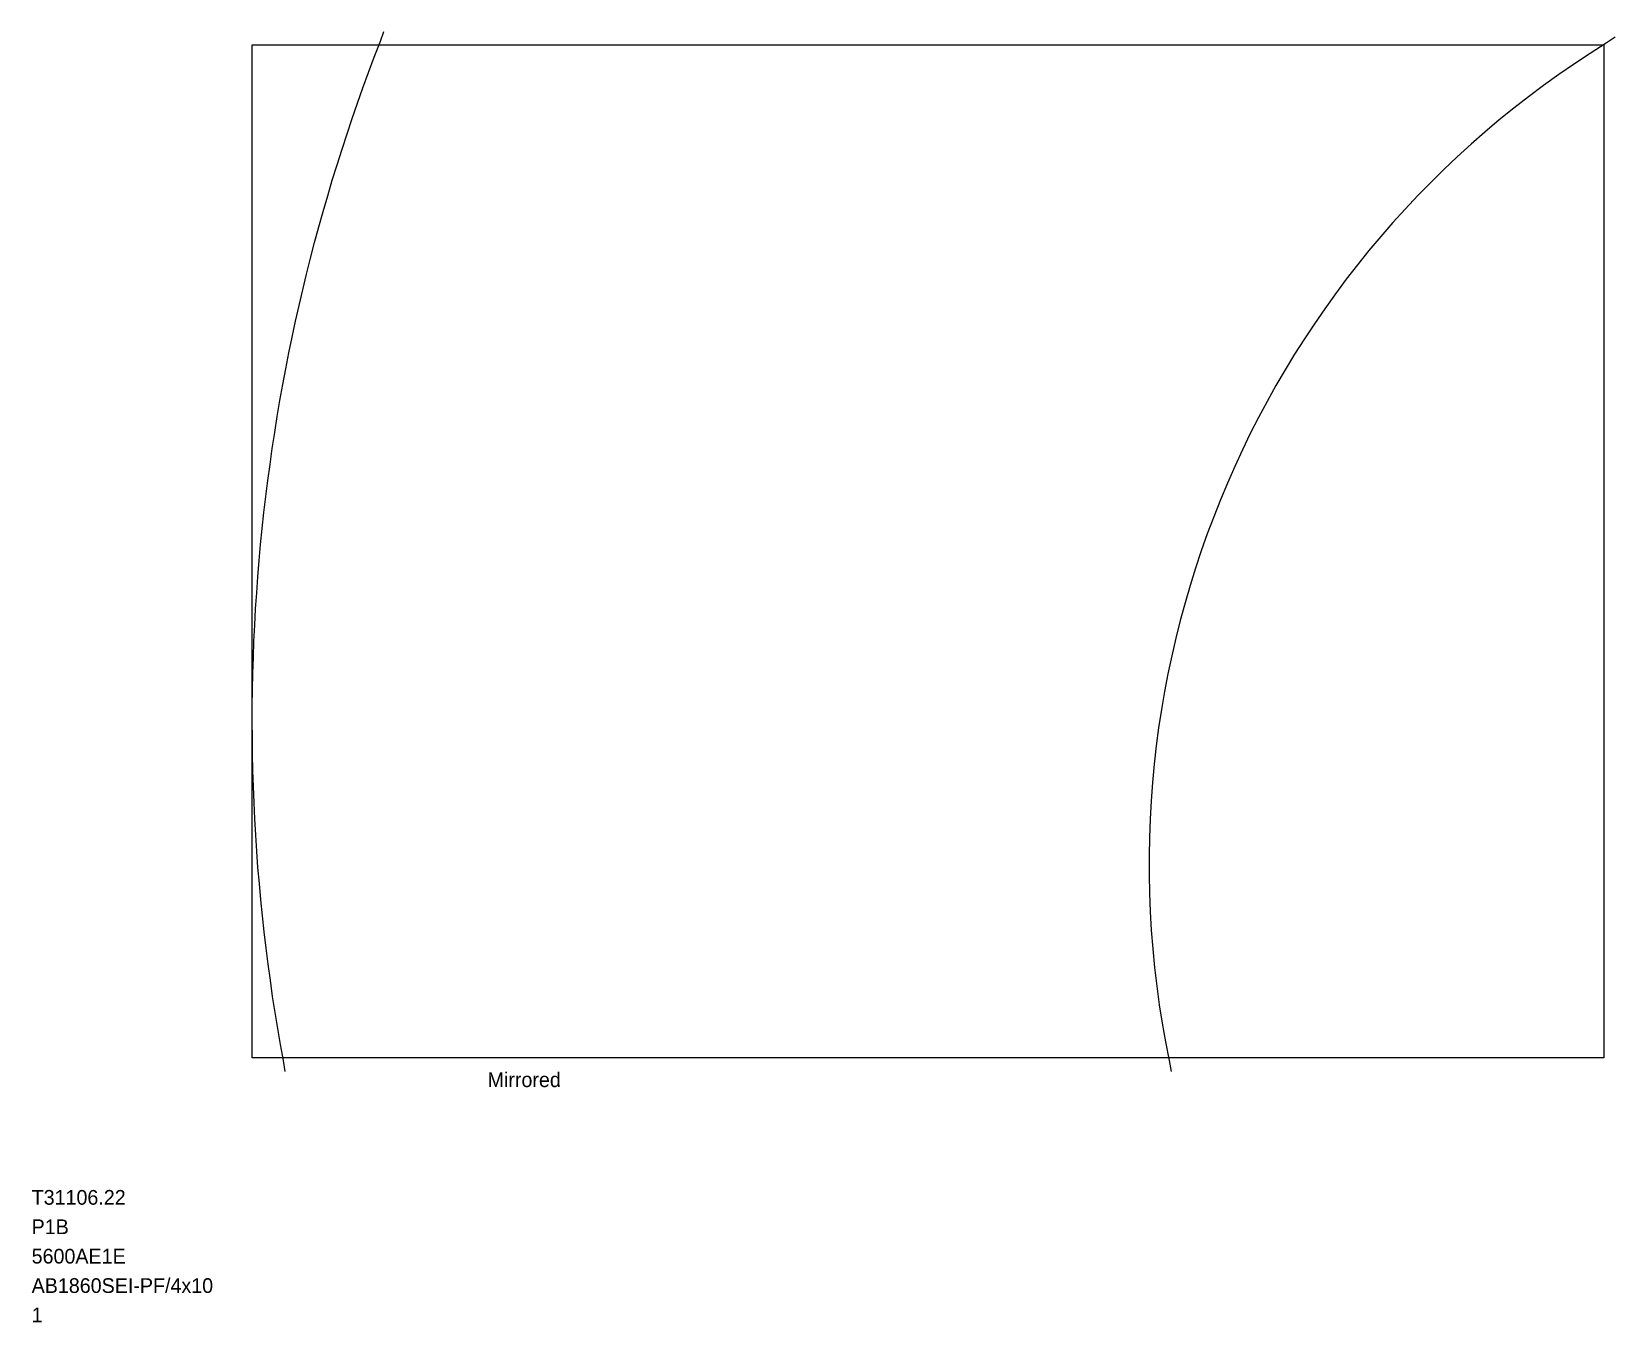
# Model space of a CAD drawing. Header units: metres. Extents: x -7.5 to 46.3, y -9 to 34.9.
import ezdxf

# ---------------------------------------------------------------- set-up
doc = ezdxf.new("R2010")
doc.units = ezdxf.units.M

msp = doc.modelspace()

# ---------------------------------------------------------------- linework, layer by layer
at = {"layer": 'BORDER_Z0P04', "color": 7}
msp.add_lwpolyline([(0, 0), (0, 34.4464), (45.9395, 34.4464), (45.9395, 0)], close=True, dxfattribs=at)
at = {"layer": 'ROUTE_Z0P25LT130RAMP', "color": 3}
for points in [[(1.117498, -0.468598), (1.057875, -0.098368, -0.139647328), (4.348026, 34.539581), (4.476288, 34.891965)], [(46.335436, 34.708809), (46.024476, 34.499217, 0.315009474), (31.170873, -0.097961), (31.233082, -0.467765)]]:
    msp.add_lwpolyline(points, format="xyb", dxfattribs=at)

# ---------------------------------------------------------------- texts
at = {"layer": 'DESCRIPTION', "color": 1}
msp.add_text('P1B', height=0.5, dxfattribs=at).set_placement((-7.5, -6))
at = {"layer": 'FILENAME', "color": 1}
msp.add_text('5600AE1E', height=0.5, dxfattribs=at).set_placement((-7.5, -7))
at = {"layer": 'ITEMNUMBER', "color": 1}
msp.add_text('T31106.22', height=0.5, dxfattribs=at).set_placement((-7.5, -5))
at = {"layer": 'MATERIALNAME', "color": 1}
msp.add_text('AB1860SEI-PF/4x10', height=0.5, dxfattribs=at).set_placement((-7.5, -8))
at = {"layer": 'Qty', "color": 1}
msp.add_text('1', height=0.5, dxfattribs=at).set_placement((-7.5, -9))
at = {"layer": 'RUNFIELD', "color": 1}
msp.add_text('Mirrored', height=0.5, dxfattribs=at).set_placement((8, -1))

doc.saveas('drawing.dxf')
